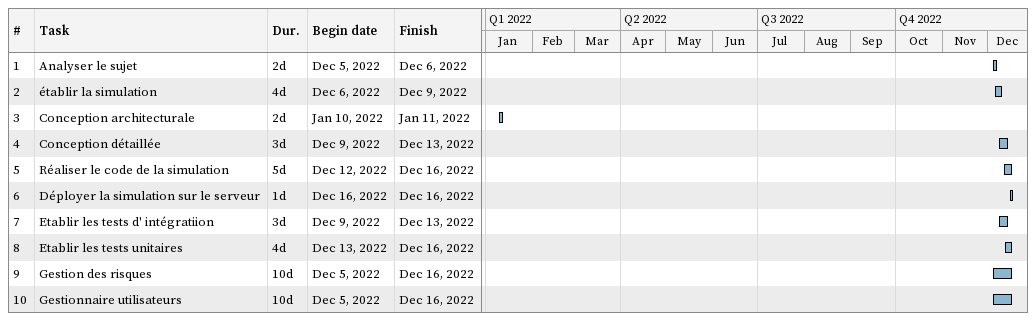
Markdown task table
| ID | Task | Duration | Start | Finish |
|---|---|---|---|---|
| 1 | Analyser le sujet | 2d | 2022-12-05 | 2022-12-06 |
| 2 | établir la simulation | 4d | 2022-12-06 | 2022-12-09 |
| 3 | Conception architecturale | 2d | 2022-01-10 | 2022-01-11 |
| 4 | Conception détaillée | 3d | 2022-12-09 | 2022-12-13 |
| 5 | Réaliser le code de la simulation | 5d | 2022-12-12 | 2022-12-16 |
| 6 | Déployer la simulation sur le serveur | 1d | 2022-12-16 | 2022-12-16 |
| 7 | Etablir les tests d' intégratiion | 3d | 2022-12-09 | 2022-12-13 |
| 8 | Etablir les tests unitaires | 4d | 2022-12-13 | 2022-12-16 |
| 9 | Gestion des risques | 10d | 2022-12-05 | 2022-12-16 |
| 10 | Gestionnaire utilisateurs | 10d | 2022-12-05 | 2022-12-16 |
